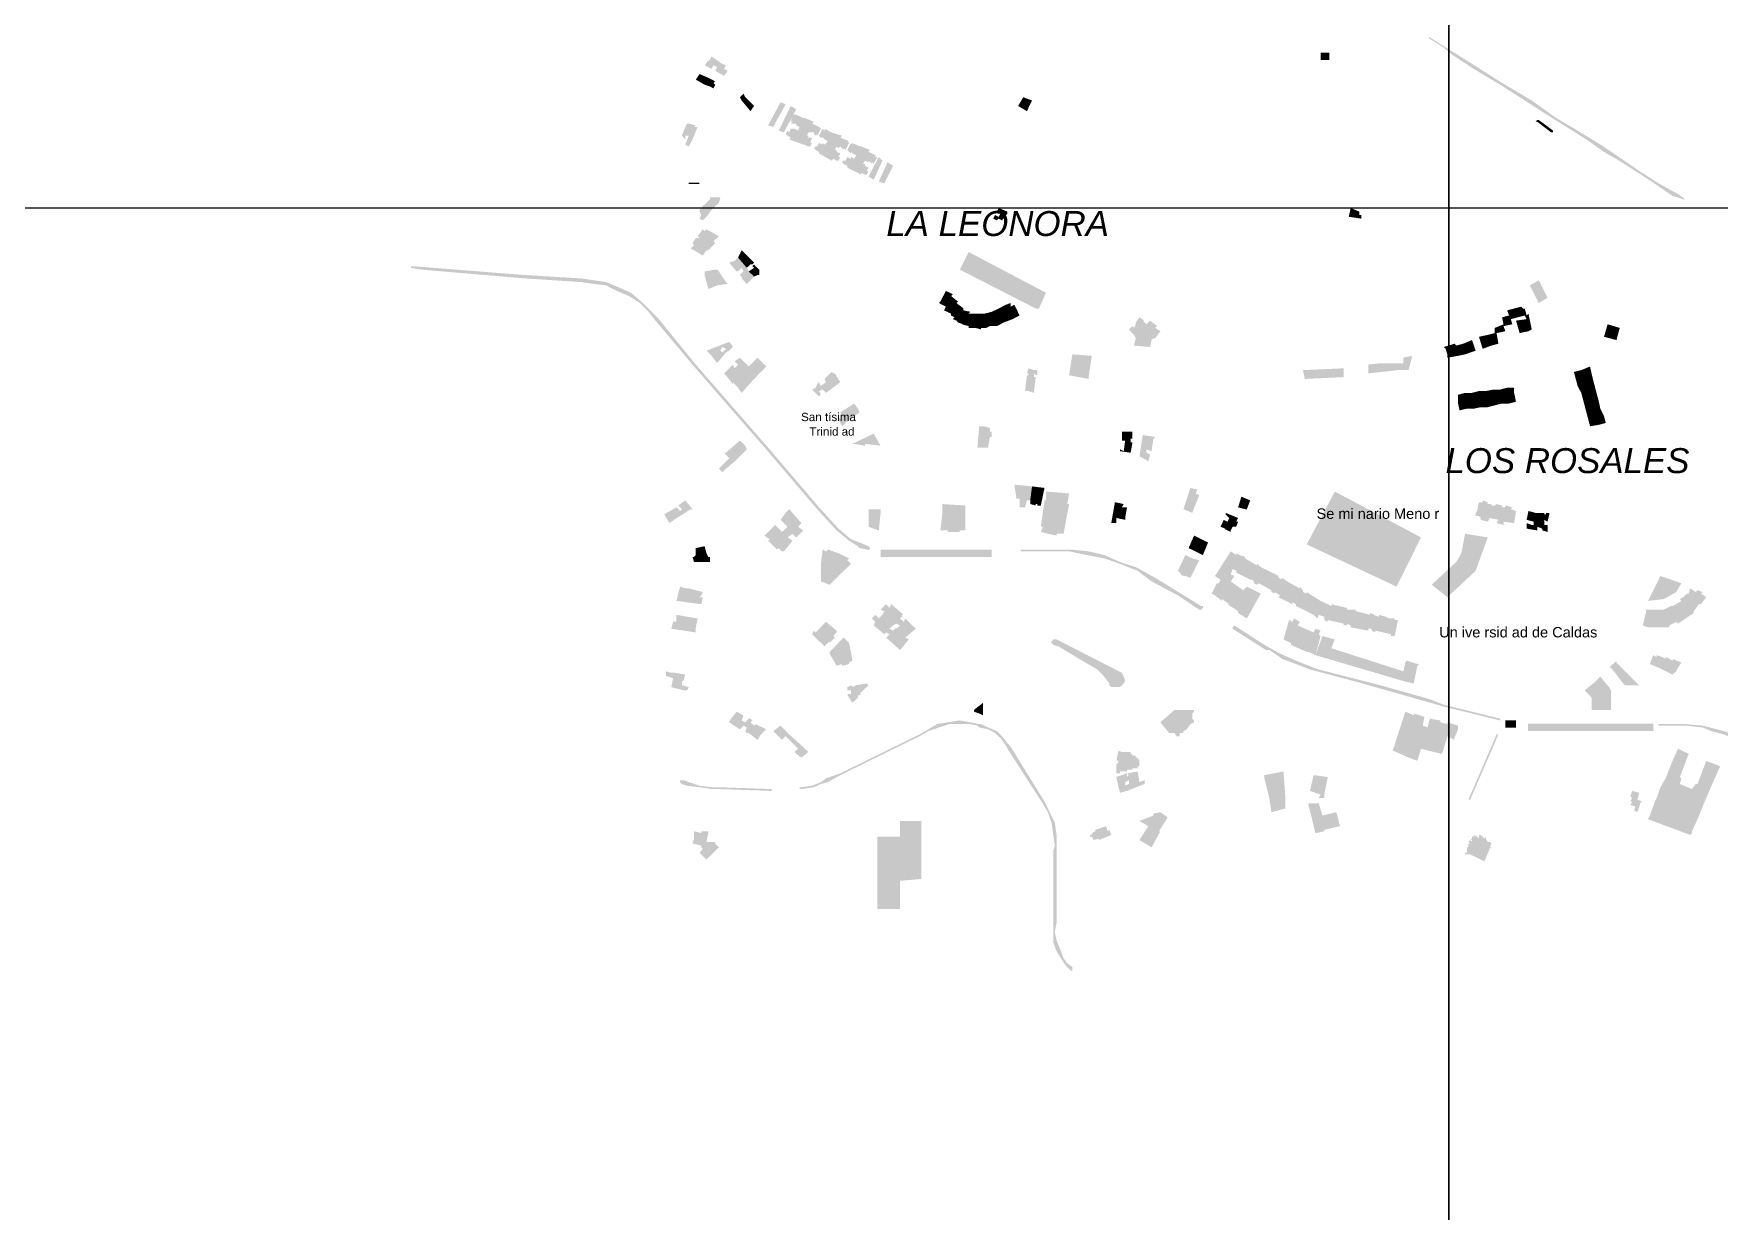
# Model space of a CAD drawing. Header units: millimetres. Extents: x -3588 to 75209, y -3737 to 38254.
# Drawn here: x 26678 to 27976, y 15898 to 16805 of the extents above; entities that cross this region are included whole.
import ezdxf

# ---------------------------------------------------------------- set-up
doc = ezdxf.new("R2010")
doc.units = ezdxf.units.MM
for name, color, linetype in [('H', 250, 'Continuous'), ('P', 253, 'Continuous'), ('T', 7, 'Continuous')]:
    doc.layers.add(name, color=color, linetype=linetype)

msp = doc.modelspace()

# ---------------------------------------------------------------- hatches: boundary and pattern name
at = {"layer": 'H', "linetype": 'Continuous'}
for points in [[(27752.915, 16800.556), (27751.507, 16801.692), (27752.915, 16801.692), (27763.654, 16794.907), (27785.387, 16781.368), (27808.528, 16766.676), (27831.398, 16753.137), (27850.314, 16739.582), (27866.686, 16729.98), (27884.194, 16719.257), (27900.566, 16708.247), (27914.105, 16698.933), (27929.068, 16689.33), (27944.032, 16681.152), (27949.393, 16677.199), (27947.985, 16677.199), (27939.791, 16679.744), (27923.707, 16690.755), (27900.566, 16705.702), (27887.011, 16713.608), (27873.455, 16723.21), (27851.722, 16736.765), (27841, 16743.535), (27826.036, 16753.137), (27807.12, 16765.268), (27786.795, 16777.415), (27770.423, 16788.137), (27763.654, 16793.787), (27752.915, 16800.556), (27752.915, 16800.556)], [(27208.101, 16781.368), (27210.934, 16780.231), (27209.525, 16777.415), (27212.342, 16775.99), (27209.525, 16772.053), (27202.74, 16775.99), (27204.148, 16778.823), (27201.331, 16780.231), (27199.923, 16777.415), (27194.562, 16780.231), (27197.379, 16784.184), (27197.379, 16782.776), (27199.923, 16787.001), (27208.101, 16781.368), (27208.101, 16781.368)], [(27668.8, 16784.184), (27675.569, 16784.184), (27675.569, 16789.834), (27668.8, 16789.834), (27668.8, 16784.184)], [(27197.379, 16770.629), (27202.74, 16767.812), (27201.331, 16766.676), (27202.74, 16765.268), (27201.331, 16762.451), (27198.787, 16763.86), (27194.562, 16765.268), (27187.776, 16769.221), (27190.609, 16773.462), (27197.379, 16770.629), (27197.379, 16770.629)], [(27232.667, 16748.896), (27229.85, 16744.943), (27223.065, 16753.137), (27221.656, 16755.666), (27224.473, 16758.498), (27225.897, 16755.666), (27232.667, 16748.896), (27232.667, 16748.896)], [(27446.636, 16753.137), (27442.683, 16744.943), (27435.914, 16748.896), (27439.867, 16755.666), (27446.636, 16753.137), (27446.636, 16753.137)], [(27252.991, 16751.729), (27256.944, 16750.304), (27247.342, 16732.812), (27243.389, 16733.933), (27252.991, 16751.729), (27252.991, 16751.729)], [(27260.897, 16748.896), (27265.122, 16746.352), (27255.536, 16728.571), (27251.583, 16729.98), (27260.897, 16748.896), (27260.897, 16748.896)], [(27284.039, 16731.404), (27281.222, 16726.027), (27280.086, 16727.163), (27280.086, 16726.027), (27278.677, 16727.163), (27278.677, 16728.571), (27277.269, 16728.571), (27274.452, 16728.571), (27273.316, 16726.027), (27274.452, 16726.027), (27274.452, 16724.618), (27277.269, 16724.618), (27275.861, 16720.393), (27277.269, 16720.393), (27275.861, 16717.849), (27274.452, 16717.849), (27273.316, 16717.849), (27271.908, 16719.257), (27270.5, 16719.257), (27259.761, 16723.21), (27260.897, 16724.618), (27258.353, 16726.027), (27256.944, 16727.163), (27258.353, 16729.98), (27259.761, 16728.571), (27260.897, 16731.404), (27263.714, 16731.404), (27266.547, 16729.98), (27267.667, 16732.812), (27265.122, 16733.933), (27265.122, 16735.341), (27263.714, 16735.341), (27260.897, 16735.341), (27262.306, 16736.765), (27260.897, 16736.765), (27262.306, 16742.127), (27265.122, 16742.127), (27270.5, 16739.582), (27271.908, 16739.582), (27278.677, 16736.765), (27277.269, 16735.341), (27282.63, 16732.812), (27284.039, 16731.404), (27284.039, 16731.404)], [(27189.201, 16732.812), (27185.248, 16723.21), (27182.415, 16717.849), (27179.598, 16719.257), (27182.415, 16726.027), (27179.598, 16726.027), (27179.598, 16723.21), (27177.054, 16726.027), (27178.462, 16729.98), (27181.007, 16735.341), (27182.415, 16735.341), (27187.776, 16733.933), (27186.368, 16732.812), (27189.201, 16732.812), (27189.201, 16732.812)], [(27285.447, 16731.404), (27286.871, 16729.98), (27286.871, 16731.404), (27292.233, 16728.571), (27300.41, 16726.027), (27299.002, 16724.618), (27305.772, 16721.802), (27304.363, 16721.802), (27305.772, 16720.393), (27302.955, 16715.016), (27301.547, 16716.441), (27301.547, 16715.016), (27300.41, 16716.441), (27299.002, 16717.849), (27297.594, 16716.441), (27296.185, 16717.849), (27294.777, 16715.016), (27296.185, 16715.016), (27296.185, 16713.608), (27299.002, 16712.488), (27297.594, 16709.655), (27299.002, 16709.655), (27297.594, 16706.838), (27296.185, 16706.838), (27293.641, 16708.247), (27292.233, 16706.838), (27282.63, 16712.488), (27282.63, 16713.608), (27280.086, 16715.016), (27278.677, 16716.441), (27280.086, 16717.849), (27281.222, 16717.849), (27282.63, 16720.393), (27285.447, 16719.257), (27285.447, 16720.393), (27286.871, 16719.257), (27289.4, 16721.802), (27286.871, 16723.21), (27285.447, 16724.618), (27284.039, 16724.618), (27282.63, 16726.027), (27285.447, 16731.404), (27285.447, 16731.404)], [(27847.769, 16728.571), (27846.361, 16728.571), (27835.639, 16736.765), (27834.214, 16736.765), (27835.639, 16738.174), (27836.759, 16738.174), (27847.769, 16729.98), (27847.769, 16728.571), (27847.769, 16728.571)], [(27307.196, 16720.393), (27308.316, 16719.257), (27308.316, 16720.393), (27313.966, 16717.849), (27315.102, 16717.849), (27321.871, 16715.016), (27320.735, 16713.608), (27326.096, 16711.079), (27326.096, 16709.655), (27327.521, 16709.655), (27324.688, 16704.294), (27323.28, 16705.702), (27323.28, 16704.294), (27321.871, 16705.702), (27320.735, 16706.838), (27320.735, 16705.702), (27317.919, 16706.838), (27316.51, 16704.294), (27317.919, 16704.294), (27317.919, 16702.885), (27320.735, 16701.477), (27319.327, 16698.933), (27320.735, 16698.933), (27319.327, 16696.116), (27317.919, 16696.116), (27315.102, 16697.524), (27315.102, 16696.116), (27304.363, 16701.477), (27304.363, 16702.885), (27301.547, 16704.294), (27300.41, 16705.702), (27301.547, 16706.838), (27302.955, 16706.838), (27304.363, 16709.655), (27307.196, 16708.247), (27307.196, 16709.655), (27309.725, 16708.247), (27311.149, 16711.079), (27308.316, 16712.488), (27307.196, 16713.608), (27307.196, 16712.488), (27305.772, 16713.608), (27304.363, 16715.016), (27307.196, 16720.393), (27307.196, 16720.393)], [(27328.641, 16709.655), (27331.474, 16706.838), (27324.688, 16692.163), (27320.735, 16694.692), (27328.641, 16709.655), (27328.641, 16709.655)], [(27335.427, 16705.702), (27339.652, 16702.885), (27332.882, 16689.33), (27328.641, 16690.755), (27335.427, 16705.702), (27335.427, 16705.702)], [(27195.97, 16663.644), (27193.154, 16660.828), (27190.609, 16662.236), (27192.017, 16665.053), (27190.609, 16667.597), (27190.609, 16669.006), (27193.154, 16671.838), (27198.787, 16677.199), (27198.787, 16678.608), (27208.101, 16678.608), (27206.693, 16678.608), (27205.572, 16674.367), (27199.923, 16669.006), (27195.97, 16663.644), (27195.97, 16663.644)], [(27427.72, 16666.189), (27423.495, 16660.828), (27420.95, 16662.236), (27419.542, 16660.828), (27416.725, 16662.236), (27418.134, 16665.053), (27420.95, 16663.644), (27422.359, 16666.189), (27419.542, 16667.597), (27420.95, 16670.43), (27427.72, 16667.597), (27427.72, 16666.189), (27427.72, 16666.189)], [(27698.727, 16667.597), (27698.727, 16665.053), (27700.135, 16665.053), (27700.135, 16662.236), (27690.533, 16663.644), (27691.941, 16670.43), (27698.727, 16667.597), (27698.727, 16667.597)], [(27195.97, 16654.042), (27205.572, 16648.681), (27201.331, 16644.728), (27202.74, 16643.32), (27197.379, 16637.958), (27195.97, 16637.958), (27193.154, 16633.717), (27186.368, 16637.958), (27183.823, 16639.095), (27186.368, 16641.911), (27185.248, 16643.32), (27187.776, 16647.273), (27189.201, 16647.273), (27190.609, 16647.273), (27189.201, 16648.681), (27193.154, 16654.042), (27194.562, 16652.634), (27195.97, 16654.042), (27195.97, 16654.042)], [(27232.667, 16628.356), (27231.258, 16626.948), (27229.85, 16626.948), (27228.426, 16625.539), (27227.017, 16624.403), (27220.248, 16632.309), (27221.656, 16635.142), (27223.065, 16637.958), (27232.667, 16628.356), (27232.667, 16628.356)], [(27320.735, 16407.617), (27319.327, 16407.617), (27313.966, 16408.737), (27312.557, 16410.146), (27305.772, 16414.386), (27296.185, 16422.292), (27281.222, 16438.664), (27241.981, 16484.675), (27186.368, 16548.482), (27156.729, 16583.754), (27151.368, 16590.539), (27144.598, 16597.309), (27136.404, 16602.67), (27126.802, 16606.623), (27118.624, 16610.864), (27109.31, 16611.984), (27099.708, 16613.393), (27056.514, 16616.225), (26976.351, 16622.995), (26968.445, 16624.403), (26968.445, 16625.539), (26969.582, 16625.539), (26970.99, 16625.539), (27056.514, 16618.77), (27099.708, 16616.225), (27109.31, 16614.817), (27118.624, 16613.393), (27128.227, 16609.456), (27137.813, 16605.215), (27145.719, 16598.445), (27152.504, 16591.66), (27159.274, 16584.89), (27187.776, 16549.89), (27243.389, 16486.083), (27282.63, 16440.072), (27297.594, 16423.701), (27307.196, 16415.523), (27313.966, 16412.978), (27320.735, 16410.146), (27321.871, 16408.737), (27321.871, 16407.617), (27320.735, 16407.617), (27320.735, 16407.617)], [(27227.017, 16624.403), (27228.426, 16621.587), (27232.667, 16617.634), (27227.017, 16611.984), (27223.065, 16616.225), (27223.065, 16617.634), (27221.656, 16618.77), (27224.473, 16621.587), (27223.065, 16624.403), (27220.248, 16621.587), (27219.112, 16621.587), (27213.478, 16628.356), (27217.703, 16629.78), (27220.248, 16632.309), (27227.017, 16624.403), (27227.017, 16624.403)], [(27236.62, 16622.995), (27236.62, 16618.77), (27235.211, 16618.77), (27232.667, 16617.634), (27228.426, 16621.587), (27232.667, 16624.403), (27231.258, 16625.539), (27232.667, 16626.948), (27233.803, 16625.539), (27236.62, 16622.995), (27236.62, 16622.995)], [(27457.375, 16605.215), (27451.998, 16593.068), (27449.469, 16593.068), (27391.023, 16622.995), (27397.809, 16636.55), (27457.375, 16605.215), (27457.375, 16605.215)], [(27204.148, 16622.995), (27205.572, 16621.587), (27210.934, 16613.393), (27212.342, 16611.984), (27204.148, 16610.864), (27197.379, 16608.031), (27194.562, 16618.77), (27194.562, 16621.587), (27202.74, 16622.995), (27204.148, 16622.995), (27204.148, 16622.995)], [(27836.759, 16597.309), (27829.989, 16610.864), (27836.759, 16614.817), (27843.544, 16601.262), (27836.759, 16597.309), (27836.759, 16597.309)], [(27384.254, 16602.67), (27380.301, 16594.492), (27374.94, 16597.309), (27376.076, 16598.445), (27380.301, 16606.623), (27385.662, 16604.079), (27384.254, 16602.67), (27384.254, 16602.67)], [(27388.495, 16597.309), (27384.254, 16589.131), (27378.893, 16591.66), (27380.301, 16594.492), (27384.254, 16602.67), (27389.615, 16598.445), (27388.495, 16597.309), (27388.495, 16597.309)], [(27393.856, 16591.66), (27388.495, 16583.754), (27385.662, 16584.89), (27387.071, 16586.298), (27384.254, 16587.707), (27384.254, 16589.131), (27388.495, 16597.309), (27393.856, 16593.068), (27393.856, 16591.66), (27393.856, 16591.66)], [(27397.809, 16589.131), (27397.809, 16579.529), (27392.448, 16580.937), (27393.856, 16580.937), (27389.615, 16582.345), (27388.495, 16583.754), (27393.856, 16591.66), (27399.217, 16590.539), (27397.809, 16589.131), (27397.809, 16589.131)], [(27404.579, 16589.131), (27403.17, 16578.12), (27400.626, 16578.12), (27397.809, 16578.12), (27397.809, 16579.529), (27397.809, 16589.131), (27404.579, 16589.131), (27404.579, 16589.131)], [(27409.94, 16589.131), (27411.348, 16578.12), (27409.94, 16578.12), (27407.395, 16578.12), (27407.395, 16576.984), (27403.17, 16578.12), (27404.579, 16589.131), (27409.94, 16589.131), (27409.94, 16589.131)], [(27419.542, 16579.529), (27416.725, 16579.529), (27414.181, 16579.529), (27411.348, 16578.12), (27409.94, 16589.131), (27415.589, 16590.539), (27419.542, 16579.529), (27419.542, 16579.529)], [(27424.903, 16582.345), (27419.542, 16579.529), (27415.589, 16590.539), (27420.95, 16593.068), (27424.903, 16582.345), (27424.903, 16582.345)], [(27431.673, 16584.89), (27424.903, 16582.345), (27420.95, 16593.068), (27426.312, 16595.901), (27431.673, 16584.89), (27431.673, 16584.89)], [(27431.673, 16584.89), (27426.312, 16595.901), (27430.265, 16597.309), (27430.265, 16594.492), (27433.097, 16595.901), (27437.05, 16587.707), (27431.673, 16584.89), (27431.673, 16584.89)], [(27521.166, 16576.984), (27523.982, 16579.529), (27525.119, 16578.12), (27526.527, 16580.937), (27526.527, 16582.345), (27529.344, 16586.298), (27533.296, 16583.754), (27531.888, 16583.754), (27534.721, 16580.937), (27537.537, 16583.754), (27542.899, 16579.529), (27541.49, 16578.12), (27545.443, 16575.576), (27541.49, 16570.215), (27540.082, 16570.215), (27538.674, 16568.806), (27537.537, 16563.429), (27525.119, 16564.565), (27526.527, 16570.215), (27525.119, 16572.743), (27521.166, 16576.984), (27521.166, 16576.984)], [(27816.434, 16580.937), (27809.665, 16579.529), (27809.665, 16580.937), (27808.528, 16586.298), (27813.89, 16587.707), (27815.314, 16584.89), (27816.434, 16580.937), (27816.434, 16580.937)], [(27827.445, 16587.707), (27826.036, 16587.707), (27815.314, 16584.89), (27813.89, 16587.707), (27812.481, 16591.66), (27823.22, 16594.492), (27824.628, 16593.068), (27826.036, 16593.068), (27827.445, 16587.707), (27827.445, 16587.707)], [(27828.853, 16575.576), (27827.445, 16584.89), (27826.036, 16587.707), (27827.445, 16587.707), (27828.853, 16589.131), (27831.398, 16576.984), (27828.853, 16575.576), (27828.853, 16575.576)], [(27804.303, 16574.168), (27805.712, 16565.974), (27800.35, 16564.565), (27797.518, 16572.743), (27802.895, 16574.168), (27804.303, 16574.168), (27804.303, 16574.168)], [(27811.073, 16575.576), (27804.303, 16574.168), (27802.895, 16574.168), (27802.895, 16578.12), (27809.665, 16580.937), (27809.665, 16579.529), (27811.073, 16575.576), (27811.073, 16575.576)], [(27828.853, 16575.576), (27822.083, 16574.168), (27819.267, 16583.754), (27827.445, 16584.89), (27828.853, 16575.576), (27828.853, 16575.576)], [(27887.011, 16571.335), (27889.827, 16580.937), (27899.141, 16578.12), (27896.613, 16568.806), (27887.011, 16571.335), (27887.011, 16571.335)], [(27195.97, 16560.612), (27213.478, 16567.382), (27214.887, 16565.974), (27216.295, 16563.429), (27213.478, 16560.612), (27210.934, 16559.204), (27208.101, 16559.204), (27210.934, 16562.021), (27208.101, 16563.429), (27206.693, 16560.612), (27208.101, 16559.204), (27210.934, 16559.204), (27204.148, 16551.01), (27199.923, 16556.66), (27195.97, 16560.612), (27195.97, 16560.612)], [(27773.24, 16564.565), (27774.664, 16556.66), (27766.471, 16555.251), (27766.471, 16557.796), (27765.062, 16562.021), (27763.654, 16563.429), (27771.832, 16565.974), (27773.24, 16564.565), (27773.24, 16564.565)], [(27773.24, 16564.565), (27778.617, 16565.974), (27780.026, 16557.796), (27774.664, 16556.66), (27773.24, 16564.565), (27773.24, 16564.565)], [(27780.026, 16557.796), (27778.617, 16565.974), (27785.387, 16568.806), (27788.204, 16560.612), (27780.026, 16557.796), (27780.026, 16557.796)], [(27797.518, 16572.743), (27800.35, 16564.565), (27793.565, 16562.021), (27790.748, 16571.335), (27797.518, 16572.743), (27797.518, 16572.743)], [(27228.426, 16548.482), (27216.295, 16536.335), (27216.295, 16534.926), (27210.934, 16541.696), (27209.525, 16543.104), (27216.295, 16549.89), (27217.703, 16547.057), (27220.248, 16549.89), (27217.703, 16552.419), (27221.656, 16555.251), (27225.897, 16551.01), (27228.426, 16548.482), (27228.426, 16548.482)], [(27232.667, 16538.879), (27223.065, 16528.157), (27219.112, 16533.518), (27216.295, 16536.335), (27228.426, 16548.482), (27235.211, 16555.251), (27240.573, 16549.89), (27241.981, 16548.482), (27232.667, 16538.879), (27232.667, 16538.879)], [(27450.589, 16545.649), (27450.589, 16541.696), (27448.045, 16543.104), (27448.045, 16540.288), (27449.469, 16540.288), (27448.045, 16528.157), (27443.82, 16529.565), (27441.275, 16529.565), (27442.683, 16541.696), (27443.82, 16541.696), (27443.82, 16543.104), (27442.683, 16543.104), (27443.82, 16547.057), (27448.045, 16545.649), (27450.589, 16545.649), (27450.589, 16545.649)], [(27492.647, 16556.66), (27490.118, 16540.288), (27490.118, 16538.879), (27475.155, 16541.696), (27477.7, 16557.796), (27492.647, 16556.66), (27492.647, 16556.66)], [(27686.58, 16547.057), (27686.58, 16545.649), (27686.58, 16540.288), (27656.669, 16538.879), (27655.245, 16545.649), (27686.58, 16547.057), (27686.58, 16547.057)], [(27705.496, 16549.89), (27714.811, 16551.01), (27732.591, 16551.01), (27732.591, 16555.251), (27739.376, 16556.66), (27736.544, 16545.649), (27728.366, 16545.649), (27705.496, 16543.104), (27705.496, 16549.89), (27705.496, 16549.89)], [(27877.408, 16543.104), (27872.047, 16541.696), (27872.047, 16544.241), (27870.639, 16543.104), (27869.502, 16545.649), (27876.288, 16548.482), (27877.408, 16543.104), (27877.408, 16543.104)], [(27299.002, 16536.335), (27287.992, 16528.157), (27285.447, 16530.685), (27282.63, 16529.565), (27284.039, 16526.733), (27282.63, 16525.324), (27277.269, 16530.685), (27280.086, 16532.094), (27281.222, 16534.926), (27282.63, 16536.335), (27284.039, 16533.518), (27287.992, 16536.335), (27286.871, 16538.879), (27292.233, 16544.241), (27293.641, 16543.104), (27294.777, 16543.104), (27299.002, 16536.335), (27299.002, 16536.335)], [(27870.639, 16543.104), (27872.047, 16544.241), (27872.047, 16541.696), (27870.639, 16540.288), (27865.278, 16538.879), (27863.869, 16544.241), (27869.502, 16545.649), (27870.639, 16543.104), (27870.639, 16543.104)], [(27872.047, 16537.471), (27873.455, 16538.879), (27873.455, 16536.335), (27872.047, 16536.335), (27866.686, 16533.518), (27865.278, 16538.879), (27870.639, 16540.288), (27872.047, 16537.471), (27872.047, 16537.471)], [(27873.455, 16533.518), (27874.864, 16533.518), (27876.288, 16530.685), (27874.864, 16530.685), (27869.502, 16528.157), (27866.686, 16533.518), (27872.047, 16536.335), (27873.455, 16533.518), (27873.455, 16533.518)], [(27878.817, 16537.471), (27873.455, 16536.335), (27873.455, 16538.879), (27872.047, 16537.471), (27870.639, 16540.288), (27872.047, 16541.696), (27877.408, 16543.104), (27878.817, 16537.471), (27878.817, 16537.471)], [(27880.241, 16532.094), (27876.288, 16530.685), (27874.864, 16533.518), (27873.455, 16533.518), (27872.047, 16536.335), (27873.455, 16536.335), (27878.817, 16537.471), (27880.241, 16532.094), (27880.241, 16532.094)], [(27780.026, 16522.78), (27777.193, 16522.78), (27777.193, 16521.371), (27774.664, 16519.963), (27774.664, 16526.733), (27780.026, 16528.157), (27780.026, 16522.78), (27780.026, 16522.78)], [(27780.026, 16521.371), (27781.434, 16516.01), (27775.785, 16514.602), (27774.664, 16519.963), (27777.193, 16521.371), (27777.193, 16522.78), (27780.026, 16522.78), (27780.026, 16521.371), (27780.026, 16521.371)], [(27785.387, 16523.916), (27782.57, 16522.78), (27782.57, 16521.371), (27780.026, 16521.371), (27780.026, 16522.78), (27780.026, 16528.157), (27785.387, 16528.157), (27785.387, 16523.916), (27785.387, 16523.916)], [(27785.387, 16521.371), (27786.795, 16516.01), (27781.434, 16516.01), (27780.026, 16521.371), (27782.57, 16521.371), (27782.57, 16522.78), (27785.387, 16523.916), (27785.387, 16521.371), (27785.387, 16521.371)], [(27790.748, 16523.916), (27788.204, 16523.916), (27788.204, 16522.78), (27785.387, 16521.371), (27785.387, 16523.916), (27785.387, 16528.157), (27790.748, 16529.565), (27790.748, 16523.916), (27790.748, 16523.916)], [(27790.748, 16522.78), (27792.157, 16517.146), (27786.795, 16516.01), (27785.387, 16521.371), (27788.204, 16522.78), (27788.204, 16523.916), (27790.748, 16523.916), (27790.748, 16522.78), (27790.748, 16522.78)], [(27796.109, 16525.324), (27793.565, 16523.916), (27793.565, 16522.78), (27790.748, 16522.78), (27790.748, 16523.916), (27790.748, 16529.565), (27796.109, 16529.565), (27796.109, 16525.324), (27796.109, 16525.324)], [(27796.109, 16523.916), (27797.518, 16517.146), (27792.157, 16517.146), (27790.748, 16522.78), (27793.565, 16522.78), (27793.565, 16523.916), (27796.109, 16525.324), (27796.109, 16523.916), (27796.109, 16523.916)], [(27801.759, 16525.324), (27798.942, 16525.324), (27798.942, 16523.916), (27796.109, 16523.916), (27796.109, 16525.324), (27796.109, 16529.565), (27801.759, 16530.685), (27801.759, 16525.324), (27801.759, 16525.324)], [(27801.759, 16523.916), (27802.895, 16518.555), (27797.518, 16517.146), (27796.109, 16523.916), (27798.942, 16523.916), (27798.942, 16525.324), (27801.759, 16525.324), (27801.759, 16523.916), (27801.759, 16523.916)], [(27807.12, 16526.733), (27804.303, 16525.324), (27804.303, 16523.916), (27801.759, 16523.916), (27801.759, 16525.324), (27801.759, 16530.685), (27807.12, 16530.685), (27807.12, 16526.733), (27807.12, 16526.733)], [(27807.12, 16525.324), (27808.528, 16519.963), (27802.895, 16518.555), (27801.759, 16523.916), (27804.303, 16523.916), (27804.303, 16525.324), (27807.12, 16526.733), (27807.12, 16525.324), (27807.12, 16525.324)], [(27812.481, 16526.733), (27809.665, 16526.733), (27809.665, 16525.324), (27807.12, 16525.324), (27807.12, 16526.733), (27807.12, 16530.685), (27812.481, 16532.094), (27812.481, 16526.733), (27812.481, 16526.733)], [(27812.481, 16525.324), (27813.89, 16519.963), (27808.528, 16519.963), (27807.12, 16525.324), (27809.665, 16525.324), (27809.665, 16526.733), (27812.481, 16526.733), (27812.481, 16525.324), (27812.481, 16525.324)], [(27817.842, 16528.157), (27815.314, 16526.733), (27815.314, 16525.324), (27812.481, 16525.324), (27812.481, 16526.733), (27812.481, 16532.094), (27817.842, 16532.094), (27817.842, 16528.157), (27817.842, 16528.157)], [(27819.267, 16521.371), (27813.89, 16519.963), (27812.481, 16525.324), (27815.314, 16525.324), (27815.314, 16526.733), (27817.842, 16528.157), (27819.267, 16521.371), (27819.267, 16521.371)], [(27874.864, 16528.157), (27876.288, 16528.157), (27877.408, 16525.324), (27876.288, 16525.324), (27870.639, 16523.916), (27869.502, 16528.157), (27874.864, 16530.685), (27874.864, 16528.157), (27874.864, 16528.157)], [(27876.288, 16522.78), (27877.408, 16522.78), (27878.817, 16519.963), (27877.408, 16519.963), (27872.047, 16518.555), (27870.639, 16523.916), (27876.288, 16525.324), (27876.288, 16522.78), (27876.288, 16522.78)], [(27881.649, 16526.733), (27877.408, 16525.324), (27876.288, 16528.157), (27874.864, 16528.157), (27874.864, 16530.685), (27876.288, 16530.685), (27880.241, 16532.094), (27881.649, 16526.733), (27881.649, 16526.733)], [(27883.058, 16521.371), (27878.817, 16519.963), (27877.408, 16522.78), (27876.288, 16522.78), (27876.288, 16525.324), (27877.408, 16525.324), (27881.649, 16526.733), (27883.058, 16521.371), (27883.058, 16521.371)], [(27884.194, 16516.01), (27880.241, 16514.602), (27878.817, 16517.146), (27877.408, 16517.146), (27877.408, 16519.963), (27878.817, 16519.963), (27883.058, 16521.371), (27884.194, 16516.01), (27884.194, 16516.01)], [(27297.594, 16507.832), (27296.185, 16509.241), (27297.594, 16509.241), (27299.002, 16507.832), (27300.41, 16510.361), (27299.002, 16513.193), (27309.725, 16519.963), (27312.557, 16516.01), (27313.966, 16513.193), (27302.955, 16505), (27300.41, 16502.455), (27297.594, 16507.832), (27297.594, 16507.832)], [(27877.408, 16517.146), (27878.817, 16517.146), (27880.241, 16514.602), (27878.817, 16514.602), (27873.455, 16513.193), (27872.047, 16518.555), (27877.408, 16519.963), (27877.408, 16517.146), (27877.408, 16517.146)], [(27878.817, 16511.769), (27880.241, 16511.769), (27881.649, 16509.241), (27880.241, 16509.241), (27874.864, 16507.832), (27873.455, 16513.193), (27878.817, 16514.602), (27878.817, 16511.769), (27878.817, 16511.769)], [(27881.649, 16506.408), (27883.058, 16506.408), (27883.058, 16503.591), (27876.288, 16502.455), (27874.864, 16507.832), (27880.241, 16509.241), (27881.649, 16506.408), (27881.649, 16506.408)], [(27887.011, 16510.361), (27881.649, 16509.241), (27880.241, 16511.769), (27878.817, 16511.769), (27878.817, 16514.602), (27880.241, 16514.602), (27884.194, 16516.01), (27887.011, 16510.361), (27887.011, 16510.361)], [(27888.419, 16505), (27883.058, 16503.591), (27883.058, 16506.408), (27881.649, 16506.408), (27880.241, 16509.241), (27881.649, 16509.241), (27887.011, 16510.361), (27888.419, 16505), (27888.419, 16505)], [(27308.316, 16488.916), (27324.688, 16496.822), (27330.049, 16487.507), (27317.919, 16488.916), (27317.919, 16487.507), (27309.725, 16488.916), (27308.316, 16488.916), (27308.316, 16488.916)], [(27409.94, 16502.455), (27414.181, 16501.047), (27414.181, 16498.23), (27415.589, 16498.23), (27415.589, 16494.277), (27414.181, 16494.277), (27412.773, 16486.083), (27409.94, 16486.083), (27404.579, 16486.083), (27405.987, 16502.455), (27409.94, 16502.455), (27409.94, 16502.455)], [(27522.574, 16482.13), (27514.396, 16483.266), (27514.396, 16484.675), (27517.213, 16483.266), (27518.349, 16491.444), (27515.804, 16491.444), (27515.804, 16498.23), (27521.166, 16498.23), (27523.982, 16498.23), (27523.982, 16492.869), (27522.574, 16492.869), (27522.574, 16490.036), (27523.982, 16490.036), (27522.574, 16482.13), (27522.574, 16482.13)], [(27541.49, 16494.277), (27540.082, 16492.869), (27538.674, 16483.266), (27534.721, 16484.675), (27534.721, 16482.13), (27537.537, 16480.722), (27536.129, 16475.361), (27534.721, 16476.497), (27531.888, 16477.905), (27529.344, 16479.314), (27531.888, 16495.685), (27541.49, 16494.277), (27541.49, 16494.277)], [(27206.693, 16471.12), (27213.478, 16477.905), (27209.525, 16482.13), (27210.934, 16482.13), (27221.656, 16491.444), (27225.897, 16487.507), (27227.017, 16484.675), (27217.703, 16475.361), (27209.525, 16468.591), (27208.101, 16467.183), (27205.572, 16469.711), (27206.693, 16471.12), (27206.693, 16471.12)], [(27446.636, 16456.172), (27445.228, 16445.434), (27442.683, 16445.434), (27441.275, 16440.072), (27437.05, 16440.072), (27437.05, 16446.858), (27434.506, 16446.858), (27433.097, 16457.581), (27446.636, 16456.172), (27446.636, 16456.172)], [(27456.239, 16455.036), (27453.422, 16441.481), (27450.589, 16441.481), (27450.589, 16442.617), (27449.469, 16442.617), (27449.469, 16441.481), (27445.228, 16442.617), (27445.228, 16445.434), (27446.636, 16456.172), (27456.239, 16455.036), (27456.239, 16455.036)], [(27185.248, 16438.664), (27183.823, 16438.664), (27168.876, 16429.062), (27167.452, 16427.942), (27163.499, 16434.711), (27172.829, 16440.072), (27175.646, 16437.256), (27177.054, 16438.664), (27174.237, 16441.481), (27179.598, 16445.434), (27185.248, 16438.664), (27185.248, 16438.664)], [(27457.375, 16452.219), (27475.155, 16450.795), (27473.747, 16442.617), (27475.155, 16442.617), (27470.914, 16419.748), (27465.553, 16419.748), (27465.553, 16418.339), (27458.783, 16419.748), (27453.422, 16421.156), (27454.83, 16425.109), (27453.422, 16425.109), (27456.239, 16445.434), (27457.375, 16445.434), (27457.375, 16452.219), (27457.375, 16452.219)], [(27519.757, 16440.072), (27518.349, 16431.895), (27518.349, 16430.47), (27511.563, 16431.895), (27511.563, 16427.942), (27507.611, 16427.942), (27509.019, 16435.847), (27510.443, 16444.025), (27517.213, 16442.617), (27515.804, 16440.072), (27519.757, 16440.072), (27519.757, 16440.072)], [(27575.37, 16449.387), (27569.993, 16435.847), (27563.223, 16438.664), (27568.585, 16455.036), (27573.946, 16453.628), (27572.538, 16450.795), (27575.37, 16449.387), (27575.37, 16449.387)], [(27614.595, 16445.434), (27612.067, 16438.664), (27610.642, 16438.664), (27605.281, 16440.072), (27607.826, 16448.266), (27614.595, 16445.434), (27614.595, 16445.434)], [(27727.229, 16379.098), (27658.077, 16411.57), (27679.81, 16452.219), (27746.146, 16416.931), (27727.229, 16379.098), (27727.229, 16379.098)], [(27800.35, 16442.617), (27800.35, 16441.481), (27798.942, 16431.895), (27797.518, 16429.062), (27792.157, 16430.47), (27792.157, 16431.895), (27790.748, 16433.303), (27788.204, 16433.303), (27788.204, 16434.711), (27788.204, 16435.847), (27789.34, 16437.256), (27790.748, 16444.025), (27793.565, 16444.025), (27793.565, 16445.434), (27797.518, 16444.025), (27797.518, 16442.617), (27800.35, 16442.617), (27800.35, 16442.617)], [(27270.5, 16422.292), (27265.122, 16416.931), (27262.306, 16419.748), (27258.353, 16416.931), (27262.306, 16414.386), (27255.536, 16406.209), (27254.128, 16406.209), (27251.583, 16408.737), (27250.175, 16407.617), (27243.389, 16414.386), (27244.798, 16415.523), (27240.573, 16418.339), (27244.798, 16422.292), (27248.75, 16426.533), (27254.128, 16421.156), (27258.353, 16425.109), (27252.991, 16430.47), (27254.128, 16431.895), (27256.944, 16435.847), (27259.761, 16438.664), (27269.075, 16427.942), (27266.547, 16425.109), (27270.5, 16422.292), (27270.5, 16422.292)], [(27330.049, 16438.664), (27330.049, 16435.847), (27328.641, 16422.292), (27320.735, 16425.109), (27320.735, 16438.664), (27330.049, 16438.664), (27330.049, 16438.664)], [(27395.264, 16441.481), (27395.264, 16422.292), (27391.023, 16422.292), (27391.023, 16421.156), (27381.709, 16421.156), (27381.709, 16422.292), (27376.076, 16422.292), (27377.484, 16434.711), (27377.484, 16442.617), (27395.264, 16441.481), (27395.264, 16441.481)], [(27605.281, 16431.895), (27603.873, 16429.062), (27605.281, 16429.062), (27603.873, 16425.109), (27602.465, 16425.109), (27601.056, 16425.109), (27599.648, 16422.292), (27599.648, 16421.156), (27594.271, 16423.701), (27595.695, 16423.701), (27591.742, 16425.109), (27594.271, 16430.47), (27597.103, 16429.062), (27598.512, 16431.895), (27595.695, 16434.711), (27595.695, 16435.847), (27605.281, 16431.895), (27605.281, 16431.895)], [(27819.267, 16437.256), (27817.842, 16427.942), (27809.665, 16429.062), (27809.665, 16426.533), (27804.303, 16427.942), (27805.712, 16430.47), (27798.942, 16431.895), (27800.35, 16441.481), (27802.895, 16441.481), (27804.303, 16442.617), (27808.528, 16441.481), (27808.528, 16440.072), (27811.073, 16440.072), (27811.073, 16441.481), (27816.434, 16440.072), (27815.314, 16438.664), (27819.267, 16437.256), (27819.267, 16437.256)], [(27836.759, 16435.847), (27835.639, 16425.109), (27835.639, 16422.292), (27827.445, 16423.701), (27827.445, 16425.109), (27827.445, 16427.942), (27831.398, 16426.533), (27832.806, 16426.533), (27832.806, 16429.062), (27827.445, 16430.47), (27828.853, 16437.256), (27834.214, 16435.847), (27836.759, 16435.847), (27836.759, 16435.847)], [(27844.953, 16435.847), (27844.953, 16434.711), (27843.544, 16429.062), (27841, 16430.47), (27841, 16426.533), (27843.544, 16426.533), (27843.544, 16423.701), (27843.544, 16421.156), (27839.592, 16422.292), (27839.592, 16423.701), (27835.639, 16425.109), (27836.759, 16435.847), (27841, 16435.847), (27841, 16434.711), (27842.408, 16434.711), (27842.408, 16435.847), (27844.953, 16435.847), (27844.953, 16435.847)], [(27578.187, 16403.376), (27567.176, 16408.737), (27571.417, 16418.339), (27582.14, 16412.978), (27578.187, 16403.376), (27578.187, 16403.376)], [(27788.204, 16391.245), (27766.471, 16370.92), (27754.34, 16380.507), (27773.24, 16398.015), (27777.193, 16404.784), (27780.026, 16419.748), (27797.518, 16416.931), (27788.204, 16391.245), (27788.204, 16391.245)], [(27198.787, 16398.015), (27187.776, 16398.015), (27186.368, 16398.015), (27185.248, 16401.968), (27186.368, 16401.968), (27187.776, 16403.376), (27187.776, 16408.737), (27194.562, 16410.146), (27195.97, 16404.784), (27197.379, 16401.968), (27198.787, 16401.968), (27198.787, 16398.015), (27198.787, 16398.015)], [(27289.4, 16407.617), (27297.594, 16404.784), (27305.772, 16400.831), (27304.363, 16399.423), (27307.196, 16396.606), (27290.824, 16380.507), (27284.039, 16383.051), (27284.039, 16396.606), (27285.447, 16407.617), (27287.992, 16406.209), (27289.4, 16407.617), (27289.4, 16407.617)], [(27330.049, 16401.968), (27415.589, 16401.968), (27415.589, 16407.617), (27330.049, 16407.617), (27330.049, 16401.968)], [(27576.779, 16361.318), (27575.37, 16361.318), (27558.998, 16372.329), (27538.674, 16383.051), (27527.935, 16391.245), (27514.396, 16396.606), (27502.249, 16400.831), (27488.694, 16403.376), (27475.155, 16406.209), (27461.6, 16406.209), (27448.045, 16406.209), (27438.458, 16406.209), (27437.05, 16407.617), (27438.458, 16407.617), (27453.422, 16407.617), (27464.144, 16407.617), (27476.563, 16407.617), (27490.118, 16406.209), (27502.249, 16403.376), (27514.396, 16398.015), (27526.527, 16394.062), (27541.49, 16385.884), (27576.779, 16364.135), (27578.187, 16364.135), (27578.187, 16362.727), (27576.779, 16361.318), (27576.779, 16361.318)], [(27599.648, 16406.209), (27603.873, 16403.376), (27603.873, 16404.784), (27606.417, 16403.376), (27606.417, 16401.968), (27601.056, 16392.653), (27599.648, 16388.412), (27602.465, 16387.292), (27599.648, 16383.051), (27609.234, 16376.282), (27612.067, 16379.098), (27622.789, 16373.737), (27612.067, 16354.549), (27605.281, 16358.774), (27605.281, 16360.182), (27597.103, 16365.559), (27598.512, 16365.559), (27592.862, 16369.496), (27592.862, 16368.088), (27587.501, 16372.329), (27584.956, 16373.737), (27588.909, 16381.643), (27590.318, 16381.643), (27591.742, 16384.46), (27587.501, 16387.292), (27599.648, 16406.209), (27599.648, 16406.209)], [(27575.37, 16399.423), (27568.585, 16385.884), (27564.632, 16387.292), (27563.223, 16387.292), (27560.407, 16388.412), (27561.815, 16388.412), (27558.998, 16391.245), (27564.632, 16403.376), (27569.993, 16400.831), (27575.37, 16399.423), (27575.37, 16399.423)], [(27610.642, 16400.831), (27619.973, 16395.198), (27619.973, 16396.606), (27622.789, 16394.062), (27625.606, 16392.653), (27636.344, 16387.292), (27636.344, 16385.884), (27639.161, 16384.46), (27639.161, 16385.884), (27643.114, 16383.051), (27652.716, 16377.69), (27652.716, 16379.098), (27655.245, 16376.282), (27655.245, 16374.873), (27658.077, 16373.737), (27658.077, 16374.873), (27668.8, 16368.088), (27674.161, 16365.559), (27676.994, 16364.135), (27676.994, 16365.559), (27689.125, 16362.727), (27689.125, 16361.318), (27691.941, 16361.318), (27695.894, 16361.318), (27695.894, 16360.182), (27706.905, 16357.365), (27706.905, 16358.774), (27710.858, 16357.365), (27709.449, 16357.365), (27713.69, 16355.957), (27713.69, 16357.365), (27719.052, 16355.957), (27721.596, 16354.549), (27725.821, 16354.549), (27725.821, 16353.412), (27728.366, 16353.412), (27725.821, 16340.993), (27724.413, 16340.993), (27723.004, 16340.993), (27723.004, 16342.402), (27710.858, 16345.234), (27710.858, 16343.81), (27708.041, 16345.234), (27708.041, 16346.643), (27705.496, 16346.643), (27705.496, 16345.234), (27691.941, 16347.763), (27691.941, 16349.171), (27689.125, 16350.596), (27689.125, 16349.171), (27686.58, 16349.171), (27686.58, 16350.596), (27674.161, 16353.412), (27674.161, 16352.004), (27671.617, 16353.412), (27671.617, 16355.957), (27667.392, 16357.365), (27666.255, 16354.549), (27663.439, 16357.365), (27652.716, 16362.727), (27649.884, 16364.135), (27649.884, 16365.559), (27647.067, 16366.967), (27647.067, 16365.559), (27636.344, 16370.92), (27637.753, 16372.329), (27633.512, 16374.873), (27633.512, 16373.737), (27630.967, 16374.873), (27630.967, 16376.282), (27621.381, 16381.643), (27619.973, 16380.507), (27617.428, 16381.643), (27617.428, 16383.051), (27616.02, 16384.46), (27614.595, 16384.46), (27603.873, 16389.821), (27603.873, 16391.245), (27601.056, 16392.653), (27606.417, 16401.968), (27606.417, 16403.376), (27610.642, 16401.968), (27610.642, 16400.831), (27610.642, 16400.831)], [(27179.598, 16377.69), (27181.007, 16377.69), (27182.415, 16377.69), (27193.154, 16374.873), (27192.017, 16372.329), (27190.609, 16370.92), (27193.154, 16370.92), (27192.017, 16365.559), (27172.829, 16368.088), (27174.237, 16373.737), (27175.646, 16379.098), (27179.598, 16377.69), (27179.598, 16377.69)], [(27946.576, 16381.643), (27942.623, 16374.873), (27933.021, 16369.496), (27920.89, 16368.088), (27930.477, 16387.292), (27946.576, 16381.643), (27946.576, 16381.643)], [(27347.845, 16357.365), (27346.421, 16357.365), (27346.421, 16355.957), (27345.013, 16354.549), (27347.845, 16352.004), (27348.966, 16354.549), (27357.16, 16346.643), (27348.966, 16339.857), (27342.196, 16346.643), (27345.013, 16349.171), (27342.196, 16350.596), (27339.652, 16349.171), (27331.474, 16357.365), (27332.882, 16360.182), (27330.049, 16361.318), (27334.29, 16365.559), (27336.835, 16362.727), (27338.243, 16365.559), (27347.845, 16357.365), (27347.845, 16357.365)], [(27953.346, 16377.69), (27957.587, 16374.873), (27958.995, 16376.282), (27962.948, 16374.873), (27961.54, 16373.737), (27965.765, 16370.92), (27961.54, 16365.559), (27960.116, 16365.559), (27956.163, 16360.182), (27956.163, 16358.774), (27944.032, 16350.596), (27942.623, 16352.004), (27937.262, 16349.171), (27937.262, 16347.763), (27929.068, 16347.763), (27920.89, 16347.763), (27916.937, 16349.171), (27919.466, 16360.182), (27919.466, 16361.318), (27924.843, 16361.318), (27929.068, 16361.318), (27931.901, 16361.318), (27933.021, 16361.318), (27935.838, 16362.727), (27938.671, 16364.135), (27939.791, 16364.135), (27942.623, 16365.559), (27946.576, 16368.088), (27945.44, 16369.496), (27947.985, 16370.92), (27950.801, 16373.737), (27952.226, 16373.737), (27953.346, 16377.69), (27953.346, 16377.69)], [(27189.201, 16354.549), (27187.776, 16347.763), (27187.776, 16343.81), (27168.876, 16346.643), (27170.284, 16352.004), (27172.829, 16352.004), (27172.829, 16357.365), (27189.201, 16354.549), (27189.201, 16354.549)], [(27331.474, 16357.365), (27339.652, 16349.171), (27336.835, 16346.643), (27339.652, 16345.234), (27342.196, 16347.763), (27342.196, 16346.643), (27348.966, 16339.857), (27351.798, 16338.449), (27345.013, 16330.271), (27334.29, 16339.857), (27336.835, 16342.402), (27334.29, 16343.81), (27332.882, 16342.402), (27324.688, 16349.171), (27326.096, 16352.004), (27323.28, 16354.549), (27326.096, 16357.365), (27328.641, 16354.549), (27331.474, 16357.365), (27331.474, 16357.365)], [(27668.8, 16340.993), (27664.847, 16326.318), (27659.486, 16328.847), (27658.077, 16328.847), (27645.931, 16334.224), (27645.931, 16335.632), (27640.297, 16338.449), (27644.522, 16353.412), (27647.067, 16352.004), (27648.475, 16354.549), (27652.716, 16352.004), (27651.292, 16349.171), (27663.439, 16343.81), (27664.847, 16346.643), (27668.8, 16345.234), (27667.392, 16342.402), (27668.8, 16340.993), (27668.8, 16340.993)], [(27296.185, 16345.234), (27296.185, 16343.81), (27293.641, 16340.993), (27294.777, 16339.857), (27290.824, 16335.632), (27290.824, 16337.041), (27286.871, 16333.088), (27277.269, 16342.402), (27278.677, 16345.234), (27280.086, 16343.81), (27287.992, 16352.004), (27296.185, 16345.234), (27296.185, 16345.234)], [(27305.772, 16335.632), (27307.196, 16328.847), (27308.316, 16322.077), (27305.772, 16320.669), (27305.772, 16319.532), (27300.41, 16318.124), (27300.41, 16319.532), (27296.185, 16318.124), (27290.824, 16327.438), (27290.824, 16328.847), (27301.547, 16339.857), (27305.772, 16335.632), (27305.772, 16335.632)], [(27763.654, 16288.197), (27807.12, 16277.475), (27807.12, 16276.066), (27763.654, 16286.789), (27695.894, 16305.993), (27660.622, 16315.308), (27649.884, 16319.532), (27639.161, 16323.485), (27629.559, 16330.271), (27626.742, 16330.271), (27601.056, 16346.643), (27601.056, 16347.763), (27602.465, 16349.171), (27625.606, 16334.224), (27637.753, 16327.438), (27649.884, 16322.077), (27663.439, 16316.716), (27667.392, 16315.308), (27714.811, 16303.161), (27752.915, 16292.438), (27763.654, 16288.197), (27763.654, 16288.197)], [(27676.994, 16331.679), (27732.591, 16313.899), (27734.015, 16320.669), (27735.135, 16322.077), (27743.329, 16319.532), (27744.738, 16319.532), (27743.329, 16318.124), (27740.785, 16305.993), (27740.785, 16304.585), (27734.015, 16305.993), (27664.847, 16326.318), (27670.208, 16340.993), (27679.81, 16338.449), (27676.994, 16331.679), (27676.994, 16331.679)], [(27510.443, 16301.752), (27507.611, 16301.752), (27506.202, 16303.161), (27506.202, 16304.585), (27500.841, 16311.355), (27496.888, 16315.308), (27480.516, 16324.91), (27466.961, 16333.088), (27463.008, 16334.224), (27461.6, 16335.632), (27461.6, 16337.041), (27463.008, 16338.449), (27465.553, 16338.449), (27515.804, 16312.763), (27517.213, 16309.946), (27518.349, 16307.114), (27517.213, 16304.585), (27514.396, 16301.752), (27512.972, 16301.752), (27510.443, 16301.752), (27510.443, 16301.752)], [(27182.415, 16301.752), (27181.007, 16299.208), (27179.598, 16299.208), (27174.237, 16300.344), (27168.876, 16301.752), (27170.284, 16308.522), (27166.043, 16309.946), (27164.923, 16309.946), (27164.923, 16313.899), (27168.876, 16312.763), (27171.693, 16312.763), (27179.598, 16311.355), (27178.462, 16307.114), (27177.054, 16305.993), (27177.054, 16303.161), (27182.415, 16301.752), (27182.415, 16301.752)], [(27914.105, 16303.161), (27912.697, 16303.161), (27903.382, 16303.161), (27900.566, 16305.993), (27896.613, 16311.355), (27892.372, 16316.716), (27890.963, 16316.716), (27896.613, 16322.077), (27896.613, 16320.669), (27901.974, 16315.308), (27903.382, 16313.899), (27905.927, 16311.355), (27908.744, 16308.522), (27914.105, 16303.161), (27914.105, 16303.161)], [(27939.791, 16311.355), (27929.068, 16316.716), (27922.299, 16319.532), (27924.843, 16326.318), (27927.66, 16324.91), (27927.66, 16326.318), (27931.901, 16324.91), (27934.43, 16323.485), (27934.43, 16324.91), (27937.262, 16323.485), (27939.791, 16322.077), (27939.791, 16323.485), (27946.576, 16320.669), (27944.032, 16316.716), (27942.623, 16313.899), (27939.791, 16311.355), (27939.791, 16311.355)], [(27308.316, 16289.622), (27305.772, 16293.574), (27304.363, 16296.391), (27307.196, 16296.391), (27307.196, 16299.208), (27304.363, 16299.208), (27304.363, 16301.752), (27308.316, 16303.161), (27308.316, 16301.752), (27311.149, 16303.161), (27319.327, 16304.585), (27320.735, 16303.161), (27315.102, 16297.799), (27313.966, 16296.391), (27315.102, 16296.391), (27313.966, 16294.983), (27313.966, 16296.391), (27312.557, 16294.983), (27312.557, 16293.574), (27308.316, 16289.622), (27308.316, 16289.622)], [(27892.372, 16299.208), (27892.372, 16284.26), (27884.194, 16284.26), (27877.408, 16284.26), (27877.408, 16293.574), (27876.288, 16294.983), (27872.047, 16299.208), (27878.817, 16304.585), (27884.194, 16309.946), (27888.419, 16304.585), (27890.963, 16301.752), (27892.372, 16299.208), (27892.372, 16299.208)], [(27408.82, 16280.019), (27405.987, 16281.428), (27402.034, 16282.836), (27402.034, 16284.26), (27408.82, 16289.622), (27408.82, 16280.019), (27408.82, 16280.019)], [(27221.656, 16281.428), (27224.473, 16280.019), (27223.065, 16276.066), (27225.897, 16274.658), (27228.426, 16277.475), (27229.85, 16277.475), (27231.258, 16276.066), (27229.85, 16274.658), (27232.667, 16272.113), (27233.803, 16273.25), (27241.981, 16269.297), (27238.028, 16265.344), (27235.211, 16261.103), (27228.426, 16266.464), (27227.017, 16266.464), (27225.897, 16267.873), (27227.017, 16270.705), (27224.473, 16272.113), (27221.656, 16269.297), (27213.478, 16274.658), (27214.887, 16277.475), (27219.112, 16282.836), (27221.656, 16281.428), (27221.656, 16281.428)], [(27269.075, 16223.286), (27267.667, 16223.286), (27267.667, 16224.694), (27269.075, 16224.694), (27277.269, 16225.815), (27284.039, 16228.647), (27287.992, 16231.464), (27299.002, 16235.417), (27359.976, 16265.344), (27366.746, 16269.297), (27373.531, 16273.25), (27381.709, 16274.658), (27391.023, 16276.066), (27399.217, 16274.658), (27405.987, 16273.25), (27407.395, 16273.25), (27412.773, 16270.705), (27419.542, 16267.873), (27423.495, 16263.936), (27427.72, 16258.558), (27430.265, 16255.742), (27456.239, 16213.684), (27460.192, 16205.49), (27464.144, 16197.584), (27465.553, 16187.998), (27465.553, 16179.804), (27465.553, 16175.851), (27465.553, 16124.191), (27465.553, 16120.238), (27464.144, 16113.469), (27465.553, 16106.699), (27468.369, 16099.914), (27470.914, 16093.144), (27473.747, 16089.191), (27477.7, 16086.374), (27477.7, 16084.95), (27477.7, 16083.542), (27476.563, 16083.542), (27472.322, 16087.783), (27469.794, 16091.736), (27465.553, 16098.505), (27463.008, 16105.275), (27463.008, 16113.469), (27463.008, 16120.238), (27463.008, 16124.191), (27463.008, 16175.851), (27464.144, 16179.804), (27463.008, 16187.998), (27461.6, 16197.584), (27458.783, 16205.49), (27454.83, 16212.276), (27427.72, 16254.333), (27426.312, 16257.15), (27422.359, 16262.511), (27418.134, 16266.464), (27412.773, 16269.297), (27405.987, 16270.705), (27404.579, 16272.113), (27399.217, 16273.25), (27391.023, 16273.25), (27382.846, 16273.25), (27374.94, 16270.705), (27366.746, 16267.873), (27359.976, 16263.936), (27299.002, 16234.009), (27289.4, 16228.647), (27284.039, 16227.223), (27278.677, 16224.694), (27269.075, 16223.286), (27269.075, 16223.286)], [(27572.538, 16284.26), (27571.417, 16284.26), (27571.417, 16282.836), (27569.993, 16281.428), (27569.993, 16277.475), (27571.417, 16276.066), (27571.417, 16274.658), (27568.585, 16273.25), (27565.768, 16269.297), (27563.223, 16267.873), (27563.223, 16266.464), (27560.407, 16266.464), (27560.407, 16263.936), (27557.862, 16263.936), (27556.454, 16266.464), (27552.213, 16266.464), (27545.443, 16274.658), (27556.454, 16284.26), (27563.223, 16284.26), (27571.417, 16284.26), (27572.538, 16284.26), (27572.538, 16284.26)], [(27743.329, 16245.019), (27736.544, 16247.548), (27724.413, 16252.925), (27734.015, 16282.836), (27740.785, 16280.019), (27740.785, 16281.428), (27748.69, 16278.883), (27747.554, 16272.113), (27751.507, 16270.705), (27746.146, 16254.333), (27743.329, 16245.019), (27743.329, 16245.019)], [(27774.664, 16272.113), (27774.664, 16269.297), (27771.832, 16262.511), (27771.832, 16261.103), (27766.471, 16263.936), (27762.246, 16250.38), (27751.507, 16252.925), (27746.146, 16254.333), (27751.507, 16270.705), (27751.507, 16272.113), (27752.915, 16277.475), (27761.109, 16276.066), (27761.109, 16274.658), (27766.471, 16273.25), (27766.471, 16274.658), (27774.664, 16272.113), (27774.664, 16272.113)], [(27811.073, 16270.417), (27819.267, 16270.417), (27819.267, 16276.066), (27811.073, 16276.066), (27811.073, 16270.417)], [(27256.944, 16263.936), (27254.128, 16261.103), (27247.342, 16267.873), (27252.991, 16272.113), (27259.761, 16265.344), (27273.316, 16252.925), (27274.452, 16251.789), (27269.075, 16247.548), (27265.122, 16250.38), (27263.714, 16251.789), (27266.547, 16254.333), (27256.944, 16263.936), (27256.944, 16263.936)], [(27783.979, 16215.092), (27782.57, 16215.092), (27804.303, 16265.344), (27805.712, 16265.344), (27783.979, 16215.092), (27783.979, 16215.092)], [(27828.581, 16267.873), (27925.115, 16267.873), (27925.115, 16273.522), (27828.581, 16273.522), (27828.581, 16267.873)], [(28015.728, 16242.187), (28006.414, 16248.972), (27998.236, 16255.742), (27988.634, 16261.103), (27979.32, 16265.344), (27969.718, 16267.873), (27962.948, 16270.705), (27949.393, 16272.113), (27929.068, 16272.113), (27929.068, 16273.25), (27949.393, 16273.25), (27962.948, 16272.113), (27979.32, 16267.873), (27990.042, 16263.936), (27999.645, 16257.15), (28017.137, 16243.611), (28015.728, 16242.187), (28015.728, 16242.187)], [(27529.344, 16240.778), (27527.935, 16240.778), (27527.935, 16239.37), (27526.527, 16239.37), (27525.119, 16239.37), (27523.982, 16239.37), (27523.982, 16238.234), (27522.574, 16238.234), (27521.166, 16238.234), (27519.757, 16238.234), (27519.757, 16236.825), (27518.349, 16236.825), (27517.213, 16236.825), (27514.396, 16236.825), (27514.396, 16235.417), (27512.972, 16235.417), (27511.563, 16235.417), (27511.563, 16236.825), (27511.563, 16242.187), (27512.972, 16243.611), (27512.972, 16245.019), (27511.563, 16245.019), (27512.972, 16251.789), (27512.972, 16252.925), (27515.804, 16251.789), (27518.349, 16251.789), (27521.166, 16251.789), (27522.574, 16251.789), (27522.574, 16250.38), (27523.982, 16250.38), (27523.982, 16248.972), (27525.119, 16248.972), (27526.527, 16248.972), (27526.527, 16247.548), (27527.935, 16247.548), (27527.935, 16246.139), (27529.344, 16246.139), (27529.344, 16245.019), (27529.344, 16243.611), (27529.344, 16240.778), (27529.344, 16240.778)], [(27976.487, 16240.778), (27969.718, 16225.815), (27962.948, 16209.731), (27958.995, 16200.129), (27954.754, 16190.815), (27954.754, 16189.406), (27953.346, 16187.998), (27920.89, 16200.129), (27922.299, 16202.961), (27926.252, 16213.684), (27927.66, 16216.501), (27930.477, 16224.694), (27934.43, 16231.464), (27939.791, 16245.019), (27944.032, 16254.333), (27952.226, 16250.38), (27945.44, 16232.6), (27946.576, 16231.464), (27945.44, 16227.223), (27954.754, 16223.286), (27957.587, 16227.223), (27958.995, 16227.223), (27965.765, 16245.019), (27976.487, 16240.778), (27976.487, 16240.778)], [(27527.935, 16236.825), (27529.344, 16228.647), (27533.296, 16230.056), (27533.296, 16227.223), (27519.757, 16221.862), (27514.396, 16220.454), (27512.972, 16225.815), (27511.563, 16232.6), (27519.757, 16235.417), (27519.757, 16232.6), (27521.166, 16230.056), (27518.349, 16228.647), (27518.349, 16225.815), (27521.166, 16227.223), (27521.166, 16230.056), (27519.757, 16232.6), (27521.166, 16234.009), (27519.757, 16235.417), (27527.935, 16236.825), (27527.935, 16236.825)], [(27641.706, 16216.501), (27641.706, 16208.323), (27630.967, 16205.49), (27629.559, 16215.092), (27625.606, 16231.464), (27625.606, 16234.009), (27640.297, 16236.825), (27641.706, 16216.501), (27641.706, 16216.501)], [(27246.222, 16223.286), (27246.222, 16221.862), (27205.572, 16223.286), (27199.923, 16223.286), (27190.609, 16224.694), (27181.007, 16225.815), (27177.054, 16227.223), (27175.646, 16228.647), (27175.646, 16230.056), (27177.054, 16230.056), (27178.462, 16230.056), (27182.415, 16228.647), (27190.609, 16225.815), (27199.923, 16224.694), (27205.572, 16224.694), (27246.222, 16223.286), (27246.222, 16223.286)], [(27674.161, 16232.6), (27674.161, 16231.464), (27671.617, 16219.045), (27671.617, 16216.501), (27667.392, 16216.501), (27668.8, 16219.045), (27660.622, 16221.862), (27663.439, 16234.009), (27674.161, 16232.6), (27674.161, 16232.6)], [(27680.947, 16205.49), (27683.763, 16194.768), (27671.617, 16191.951), (27671.617, 16190.815), (27664.847, 16189.406), (27659.486, 16211.139), (27659.486, 16212.276), (27667.392, 16212.276), (27670.208, 16202.961), (27680.947, 16205.49), (27680.947, 16205.49)], [(27914.105, 16220.454), (27912.697, 16215.092), (27916.937, 16213.684), (27915.513, 16213.684), (27912.697, 16205.49), (27910.152, 16206.898), (27911.288, 16209.731), (27907.335, 16211.139), (27908.744, 16213.684), (27907.335, 16213.684), (27908.744, 16216.501), (27907.335, 16217.909), (27908.744, 16221.862), (27914.105, 16220.454), (27914.105, 16220.454)], [(27327.521, 16130.977), (27327.521, 16186.574), (27345.013, 16186.574), (27345.013, 16198.72), (27361.385, 16198.72), (27361.385, 16154.118), (27345.013, 16152.71), (27345.013, 16130.977), (27327.521, 16130.977), (27327.521, 16130.977)], [(27545.443, 16190.815), (27538.674, 16178.396), (27529.344, 16184.045), (27536.129, 16194.768), (27529.344, 16198.72), (27540.082, 16202.961), (27540.082, 16204.37), (27545.443, 16205.49), (27551.093, 16201.537), (27544.307, 16190.815), (27545.443, 16190.815), (27545.443, 16190.815)], [(27197.379, 16190.815), (27197.379, 16189.406), (27195.97, 16182.637), (27202.74, 16182.637), (27202.74, 16181.212), (27204.148, 16179.804), (27205.572, 16178.396), (27197.379, 16170.49), (27195.97, 16169.082), (27190.609, 16174.443), (27192.017, 16175.851), (27193.154, 16177.259), (27192.017, 16178.396), (27192.017, 16179.804), (27186.368, 16181.212), (27185.248, 16181.212), (27186.368, 16185.165), (27186.368, 16190.815), (27192.017, 16189.406), (27192.017, 16190.815), (27197.379, 16190.815), (27197.379, 16190.815)], [(27507.611, 16187.998), (27498.024, 16184.045), (27498.024, 16185.165), (27494.071, 16184.045), (27492.647, 16186.574), (27491.239, 16186.574), (27491.239, 16187.998), (27492.647, 16187.998), (27492.647, 16189.406), (27495.48, 16190.815), (27495.48, 16191.951), (27503.658, 16194.768), (27504.794, 16190.815), (27506.202, 16191.951), (27507.611, 16187.998), (27507.611, 16187.998)], [(27794.989, 16167.673), (27783.979, 16173.035), (27782.57, 16173.035), (27780.026, 16173.035), (27780.026, 16174.443), (27781.434, 16174.443), (27781.434, 16175.851), (27781.434, 16177.259), (27781.434, 16178.396), (27782.57, 16178.396), (27782.57, 16179.804), (27782.57, 16181.212), (27783.979, 16181.212), (27782.57, 16182.637), (27783.979, 16184.045), (27785.387, 16182.637), (27785.387, 16184.045), (27783.979, 16184.045), (27785.387, 16185.165), (27785.387, 16186.574), (27786.795, 16186.574), (27786.795, 16187.998), (27788.204, 16186.574), (27788.204, 16187.998), (27789.34, 16186.574), (27790.748, 16185.165), (27790.748, 16186.574), (27792.157, 16186.574), (27790.748, 16186.574), (27790.748, 16187.998), (27792.157, 16187.998), (27794.989, 16185.165), (27796.109, 16186.574), (27796.109, 16185.165), (27797.518, 16182.637), (27798.942, 16182.637), (27798.942, 16181.212), (27798.942, 16182.637), (27800.35, 16181.212), (27798.942, 16178.396), (27800.35, 16178.396), (27800.35, 16179.804), (27800.35, 16178.396), (27800.35, 16177.259), (27798.942, 16178.396), (27798.942, 16177.259), (27794.989, 16167.673), (27794.989, 16167.673)]]:
    msp.add_hatch(color=256, dxfattribs=at).paths.add_polyline_path(points)

# ---------------------------------------------------------------- linework, layer by layer
at = {"layer": 'P', "const_width": 1.2}
for points in [[(27767.607, 12020.295), (27767.607, 21346.523)], [(20542.731, 16670.43), (35743.361, 16670.43)]]:
    msp.add_lwpolyline(points, dxfattribs=at)
at = {"layer": 'P'}
msp.add_lwpolyline([(27190.321, 16689.33), (27182.415, 16689.33)], dxfattribs=at)

# ---------------------------------------------------------------- texts
at = {"layer": 'T', "attachment_point": 1}
for s, insert, char_height in [('{\\fArial|b0|i1|c0|p18;LA LEONORA}', (27334.434, 16668.061), 19.20446), ('{\\fArial|b0|i0|c0|p18;San tísima}', (27268.819, 16512.825), 6.40149), ('{\\fArial|b0|i0|c0|p18;Trinid ad}', (27275.221, 16501.623), 6.40149), ('{\\fArial|b0|i1|c0|p18;LOS ROSALES}', (27764.934, 16485.619), 19.20446), ('{\\fArial|b0|i0|c0|p18;Se mi nario Meno r}', (27665.711, 16439.208), 8.00186), ('{\\fArial|b0|i0|c0|p18;Un ive rsid ad de Caldas}', (27760.133, 16347.987), 8.00186)]:
    msp.add_mtext(s, dxfattribs=dict(at, insert=insert, char_height=char_height))

doc.saveas('drawing.dxf')
